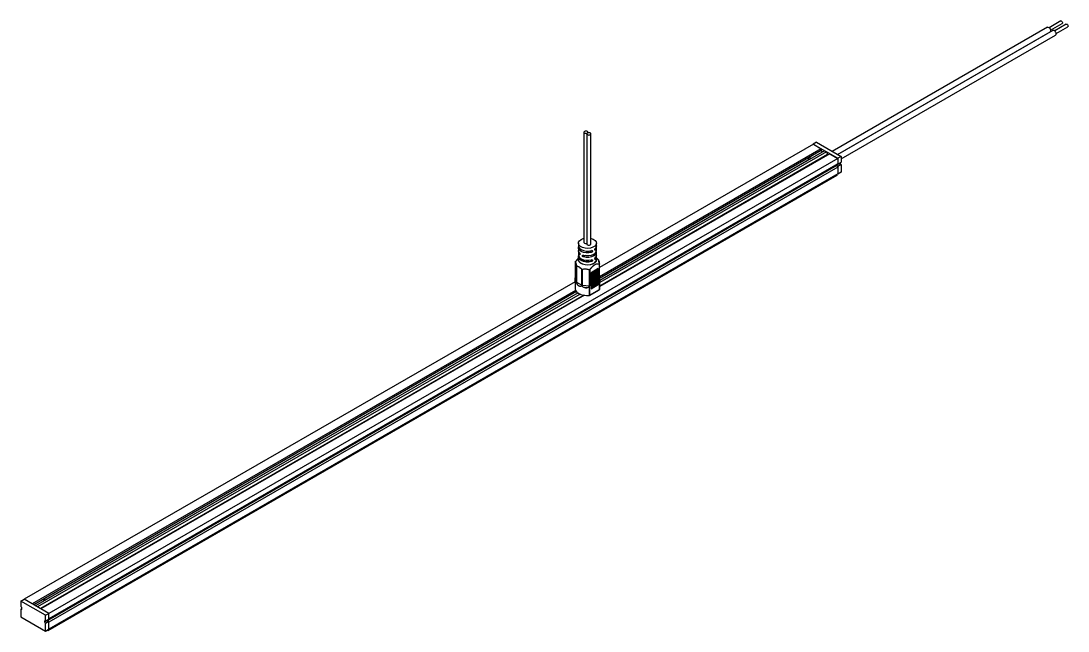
# Model space of a CAD drawing. Header units: millimetres. Extents: x 978 to 1917, y -47 to 489.
# Drawn here: x 978.4 to 1211.1, y 353.3 to 489 of the extents above; entities that cross this region are included whole.
import ezdxf

# ---------------------------------------------------------------- set-up
doc = ezdxf.new("R2010")
doc.units = ezdxf.units.MM
doc.layers.get('0').update_dxf_attribs({"color": 8, "lineweight": 30})

msp = doc.modelspace()

# ---------------------------------------------------------------- linework, layer by layer
at = {"color": 7, "linetype": 'Continuous', "lineweight": 25}
for p, q in [((1209.483, 489.004), (1206.907, 487.517)), ((1206.517, 487.61), (1158.7, 460.005)), ((1159.9, 459.312), (1207.117, 486.57)), ((1207.754, 486.895), (1159.937, 459.291)), ((1207.232, 486.954), (1209.808, 488.441)), ((1210.72, 488.29), (1208.144, 486.803)), ((1208.469, 486.24), (1211.045, 487.727)), ((1160.678, 458.333), (1208.354, 485.856)), ((1103.534, 464.272), (1103.534, 439.775)), ((1104.18, 463.899), (1104.18, 439.403)), ((1104.199, 464.043), (1104.234, 464.023)), ((1104.199, 464.043), (1104.199, 463.974)), ((1104.415, 464.127), (1104.38, 464.148)), ((1104.434, 464.133), (1104.434, 464.272)), ((1105.08, 439.403), (1105.08, 463.899)), ((1154.509, 461.588), (1107.01, 434.167)), ((1155.198, 462.027), (1154.491, 461.618)), ((1154.491, 461.618), (1159.971, 458.455)), ((1154.491, 461.578), (1154.491, 461.618)), ((1154.509, 461.588), (1156.276, 460.567)), ((1155.198, 462.027), (1160.678, 458.863)), ((1159.953, 458.445), (984.609, 357.22)), ((1156.276, 460.567), (1107.01, 432.126)), ((1156.276, 460.2), (1107.01, 431.759)), ((1157.019, 460.139), (1107.051, 431.293)), ((1157.443, 459.894), (1107.057, 430.806)), ((1158.186, 459.465), (1107.057, 429.949)), ((1157.673, 459.271), (1107.057, 430.051)), ((1153.287, 458.474), (1153.495, 458.115)), ((1153.43, 458.557), (1153.43, 458.227)), ((1154.031, 458.414), (1153.607, 458.659)), ((1156.577, 459.884), (1156.153, 460.128)), ((1156.276, 460.567), (1156.276, 460.2)), ((1157.019, 460.139), (1157.443, 459.894)), ((1157.443, 459.894), (1157.673, 459.271)), ((1157.744, 459.21), (1157.655, 459.261)), ((1158.186, 459.465), (1159.953, 458.445)), ((1159.953, 458.445), (1159.953, 457.261)), ((1160.678, 458.863), (1159.971, 458.455)), ((1159.971, 458.455), (1159.971, 457.189)), ((1160.678, 458.863), (1160.678, 457.597)), ((1159.741, 456.854), (984.406, 355.635)), ((1159.953, 457.261), (984.609, 356.036)), ((1159.953, 456.526), (984.609, 355.301)), ((1153.495, 458.115), (1153.499, 458.107)), ((1154.763, 457.592), (1154.808, 457.515)), ((1155.198, 457.74), (1155.11, 457.791)), ((1159.741, 456.995), (1160.448, 457.403)), ((1159.741, 457.118), (1159.742, 457.139)), ((1159.741, 457.138), (1159.741, 456.854)), ((1159.741, 457.118), (1159.741, 456.995)), ((1159.741, 456.854), (1159.953, 456.526)), ((1159.899, 457.229), (1159.918, 457.22)), ((1159.971, 457.189), (1159.918, 457.22)), ((1160.625, 457.097), (1159.918, 456.689)), ((1159.918, 456.689), (1159.971, 456.658)), ((1159.953, 456.526), (1159.953, 454.974)), ((1159.971, 457.189), (1160.678, 457.597)), ((1160.678, 457.067), (1159.971, 456.658)), ((1159.971, 456.658), (1159.971, 454.944)), ((1160.448, 457.403), (1160.448, 457.465)), ((1160.678, 457.067), (1160.625, 457.097)), ((1160.678, 457.067), (1160.678, 455.352)), ((1159.741, 454.607), (984.379, 353.372)), ((1159.953, 454.974), (984.609, 353.75)), ((1159.741, 454.852), (1159.741, 454.607)), ((1159.971, 454.944), (1159.936, 454.964)), ((1160.678, 455.352), (1159.971, 454.944)), ((1102.307, 439.589), (1102.307, 438.977)), ((1102.307, 438.568), (1102.307, 437.956)), ((1102.307, 437.548), (1102.307, 436.935)), ((1106.307, 438.977), (1106.307, 439.589)), ((1106.307, 437.956), (1106.307, 438.568)), ((1106.307, 436.935), (1106.307, 437.548)), ((1101.604, 435.413), (1101.604, 431.895)), ((1101.605, 435.405), (1101.605, 431.887)), ((1102.307, 436.527), (1102.307, 435.944)), ((1105.208, 435.496), (1105.04, 435.594)), ((1105.269, 435.87), (1105.431, 435.776)), ((1106.307, 435.944), (1106.307, 436.527)), ((1106.432, 436.192), (1106.307, 436.291)), ((1106.738, 435.913), (1106.741, 435.912)), ((1101.845, 430.948), (1101.845, 434.461)), ((1101.874, 434.429), (1101.874, 430.916)), ((1103.048, 430.238), (1103.048, 433.751)), ((1103.104, 433.734), (1103.104, 430.221)), ((1104.73, 430.083), (1104.73, 433.601)), ((1104.815, 433.617), (1104.815, 430.099)), ((1106.693, 433.922), (1105.102, 433.004)), ((1106.693, 433.759), (1105.102, 432.841)), ((1106.693, 433.596), (1105.102, 432.677)), ((1106.693, 433.432), (1105.102, 432.514)), ((1106.693, 433.269), (1105.102, 432.351)), ((1106.693, 433.106), (1105.102, 432.187)), ((1105.102, 433.004), (1105.102, 432.885)), ((1106.693, 432.942), (1105.102, 432.024)), ((1105.102, 432.841), (1105.102, 432.722)), ((1105.127, 432.887), (1106.718, 433.806)), ((1105.127, 432.724), (1106.718, 433.642)), ((1105.127, 432.561), (1106.718, 433.479)), ((1105.127, 432.397), (1106.718, 433.316)), ((1105.127, 432.234), (1106.718, 433.153)), ((1105.127, 432.071), (1106.718, 432.989)), ((1105.127, 431.907), (1106.718, 432.826)), ((1106.98, 431.349), (1106.98, 434.867)), ((1107.01, 431.39), (1107.01, 434.908)), ((1101.557, 431.019), (979.164, 360.363)), ((1101.557, 431.251), (1101.557, 429.546)), ((1101.605, 431.887), (1101.845, 430.948)), ((1101.874, 430.916), (1103.048, 430.238)), ((1106.693, 432.779), (1105.102, 431.861)), ((1105.102, 432.677), (1105.102, 432.559)), ((1106.693, 432.616), (1105.102, 431.697)), ((1105.102, 432.514), (1105.102, 432.395)), ((1106.693, 432.453), (1105.102, 431.534)), ((1105.102, 432.351), (1105.102, 432.232)), ((1106.693, 432.289), (1105.102, 431.371)), ((1105.102, 432.187), (1105.102, 432.069)), ((1106.693, 432.126), (1105.102, 431.207)), ((1105.102, 432.024), (1105.102, 431.905)), ((1106.693, 431.963), (1105.102, 431.044)), ((1105.102, 431.861), (1105.102, 431.742)), ((1106.693, 431.799), (1105.102, 430.881)), ((1105.102, 431.697), (1105.102, 431.579)), ((1106.693, 431.636), (1105.102, 430.718)), ((1105.102, 431.534), (1105.102, 431.416)), ((1106.693, 431.473), (1105.102, 430.554)), ((1105.102, 431.371), (1105.102, 431.252)), ((1106.693, 431.309), (1105.102, 430.391)), ((1105.102, 431.207), (1105.102, 431.089)), ((1106.693, 431.146), (1105.102, 430.228)), ((1105.102, 431.044), (1105.102, 430.926)), ((1106.693, 430.983), (1105.102, 430.064)), ((1105.102, 430.881), (1105.102, 430.762)), ((1106.693, 430.819), (1105.102, 429.901)), ((1105.102, 430.718), (1105.102, 430.599)), ((1106.693, 430.656), (1105.102, 429.738)), ((1105.102, 430.554), (1105.102, 430.436)), ((1106.693, 430.493), (1105.102, 429.574)), ((1105.127, 431.744), (1106.718, 432.663)), ((1105.127, 431.581), (1106.718, 432.499)), ((1105.127, 431.418), (1106.718, 432.336)), ((1105.127, 431.254), (1106.718, 432.173)), ((1105.127, 431.091), (1106.718, 432.009)), ((1105.127, 430.928), (1106.718, 431.846)), ((1105.127, 430.764), (1106.718, 431.683)), ((1105.127, 430.601), (1106.718, 431.519)), ((1105.127, 430.438), (1106.718, 431.356)), ((1105.127, 430.274), (1106.718, 431.193)), ((1105.127, 430.111), (1106.718, 431.03)), ((1105.127, 429.948), (1106.718, 430.866)), ((1105.127, 429.784), (1106.718, 430.703)), ((1105.127, 429.621), (1106.718, 430.54)), ((1106.993, 429.259), (1106.993, 431.21)), ((1107.021, 431.241), (1107.021, 429.291)), ((1107.057, 429.546), (1107.057, 431.251)), ((1101.691, 429.056), (980.932, 359.343)), ((1101.881, 428.798), (981.25, 359.159)), ((1102.226, 428.508), (981.674, 358.914)), ((1102.657, 428.267), (982.098, 358.669)), ((1103.104, 430.221), (1104.73, 430.083)), ((1104.748, 427.979), (1104.748, 429.929)), ((1104.782, 427.949), (1106.973, 429.214)), ((1104.802, 429.945), (1104.802, 427.995)), ((1104.802, 427.995), (1106.993, 429.259)), ((1105.102, 430.391), (1105.102, 430.272)), ((1105.102, 430.228), (1105.102, 430.109)), ((1105.102, 430.064), (1105.102, 429.946)), ((1105.102, 429.901), (1105.102, 429.782)), ((1105.102, 429.738), (1105.102, 429.619)), ((1105.102, 429.574), (1105.102, 429.456)), ((1105.127, 429.458), (1106.718, 430.376)), ((1107.021, 429.291), (1107.057, 429.546)), ((1103.54, 428.021), (982.752, 358.292)), ((1103.649, 427.982), (982.841, 358.241)), ((978.421, 359.976), (979.128, 360.384)), ((983.901, 356.812), (978.421, 359.976)), ((978.421, 359.976), (978.421, 358.71)), ((978.474, 358.679), (978.421, 358.71)), ((978.651, 358.251), (978.651, 358.373)), ((984.609, 357.22), (979.128, 360.384)), ((983.336, 360.363), (983.76, 360.118)), ((983.532, 360.476), (983.728, 360.137)), ((983.582, 360.505), (983.789, 360.146)), ((983.789, 360.146), (983.794, 360.138)), ((984.838, 359.496), (984.927, 359.445)), ((985.008, 359.594), (985.052, 359.517)), ((985.058, 359.623), (985.102, 359.546)), ((978.421, 358.179), (978.651, 358.312)), ((978.421, 358.179), (978.421, 356.465)), ((978.421, 358.179), (978.474, 358.149)), ((978.421, 356.465), (983.901, 353.301)), ((983.901, 356.812), (984.609, 357.22)), ((983.901, 355.546), (983.901, 356.812)), ((984.609, 355.955), (984.609, 357.22)), ((983.672, 355.352), (984.379, 355.761)), ((983.672, 355.475), (983.672, 355.352)), ((983.901, 355.546), (983.848, 355.577)), ((984.555, 355.454), (983.848, 355.046)), ((983.848, 355.046), (983.901, 355.016)), ((983.901, 355.546), (984.609, 355.955)), ((984.609, 355.424), (983.901, 355.016)), ((983.901, 353.301), (983.901, 355.016)), ((983.901, 353.301), (984.609, 353.709)), ((984.379, 355.761), (984.379, 355.822)), ((984.609, 355.424), (984.555, 355.454)), ((984.609, 353.709), (984.609, 355.424)), ((984.379, 353.372), (984.202, 353.474)), ((984.379, 353.576), (984.379, 353.372))]:
    msp.add_line(p, q, dxfattribs=at)
at = {"color": 8, "linetype": 'Continuous', "lineweight": 25}
for p, q in [((1153.495, 458.115), (1107.051, 431.303)), ((1159.918, 457.22), (1159.741, 457.118)), ((1105.208, 437.538), (1104.681, 437.842)), ((1105.431, 437.817), (1105.208, 437.946)), ((1105.961, 438.124), (1106.092, 438.048)), ((1102.522, 437.027), (1102.653, 437.103)), ((1103.406, 436.925), (1103.183, 436.797)), ((1103.933, 436.822), (1103.405, 436.517)), ((1105.961, 436.082), (1106.092, 436.007)), ((1102.218, 428.513), (983.789, 360.146)), ((978.474, 358.149), (978.651, 358.251)), ((983.848, 355.577), (983.672, 355.475))]:
    msp.add_line(p, q, dxfattribs=at)
at = {"color": 7, "linetype": 'Continuous', "lineweight": 25, "flags": 128}
for points in [[(1209.483, 489.004), (1209.557, 489.019), (1209.645, 488.988), (1209.733, 488.917), (1209.808, 488.817), (1209.858, 488.702), (1209.875, 488.59), (1209.858, 488.499), (1209.808, 488.441), (1209.808, 488.441)], [(1206.517, 487.61), (1206.654, 487.636), (1206.817, 487.58), (1206.979, 487.449), (1207.117, 487.263), (1207.209, 487.051), (1207.241, 486.845), (1207.209, 486.676), (1207.117, 486.57), (1207.117, 486.57)], [(1208.479, 486.131), (1208.446, 486.337), (1208.354, 486.549), (1208.217, 486.735), (1208.054, 486.866), (1207.892, 486.922), (1207.754, 486.895)], [(1210.72, 488.29), (1210.795, 488.304), (1210.883, 488.274), (1210.971, 488.203), (1211.045, 488.102), (1211.095, 487.987), (1211.112, 487.876), (1211.095, 487.784), (1211.045, 487.727), (1211.045, 487.727)], [(1208.354, 485.856), (1208.354, 485.856), (1208.446, 485.962), (1208.479, 486.131)], [(1104.38, 464.148), (1104.432, 464.248), (1104.412, 464.353), (1104.321, 464.444), (1104.175, 464.507), (1103.998, 464.531), (1103.818, 464.513), (1103.666, 464.455), (1103.566, 464.367), (1103.534, 464.264), (1103.577, 464.161), (1103.686, 464.077), (1103.843, 464.025), (1104.024, 464.013), (1104.199, 464.043)], [(1104.234, 464.023), (1104.181, 463.922), (1104.202, 463.818), (1104.293, 463.726), (1104.439, 463.664), (1104.616, 463.639), (1104.796, 463.657), (1104.948, 463.715), (1105.048, 463.803), (1105.079, 463.907), (1105.037, 464.009), (1104.928, 464.093), (1104.77, 464.146), (1104.589, 464.158), (1104.415, 464.127)], [(1105.08, 440.654), (1105.107, 440.647), (1105.612, 440.464), (1106, 440.203), (1106.239, 439.888), (1106.306, 439.546), (1106.195, 439.208), (1105.916, 438.903), (1105.495, 438.66), (1104.968, 438.499), (1104.382, 438.435), (1103.789, 438.474), (1103.243, 438.611), (1102.791, 438.836), (1102.474, 439.127), (1102.32, 439.46), (1102.342, 439.804), (1102.539, 440.128), (1102.893, 440.405), (1102.893, 440.405)], [(1102.893, 440.405), (1103.372, 440.61), (1103.534, 440.654)], [(1102.307, 438.977), (1102.332, 438.794), (1102.526, 438.451), (1102.893, 438.16), (1103.397, 437.948), (1103.99, 437.837), (1104.614, 437.836), (1105.208, 437.946)], [(1102.522, 437.435), (1102.331, 437.778), (1102.307, 437.956)], [(1105.208, 437.538), (1104.614, 437.427), (1103.99, 437.428), (1103.397, 437.54), (1102.893, 437.752), (1102.526, 438.043), (1102.332, 438.386), (1102.331, 438.746), (1102.338, 438.772)], [(1103.405, 436.925), (1104, 436.815), (1104.623, 436.816), (1105.217, 436.928), (1105.721, 437.139), (1106.088, 437.431), (1106.282, 437.773), (1106.307, 437.956)], [(1106.275, 437.752), (1106.283, 437.725), (1106.282, 437.365), (1106.088, 437.023), (1105.721, 436.731), (1105.217, 436.519), (1104.623, 436.408), (1104, 436.407), (1103.405, 436.517)], [(1103.534, 439.775), (1103.534, 439.768), (1103.577, 439.665), (1103.686, 439.581), (1103.843, 439.529), (1104.024, 439.517), (1104.18, 439.541)], [(1104.18, 439.403), (1104.202, 439.321), (1104.293, 439.23), (1104.439, 439.167), (1104.616, 439.143), (1104.796, 439.161), (1104.948, 439.219), (1105.048, 439.307), (1105.08, 439.403)], [(1106.307, 438.977), (1106.283, 438.799), (1106.092, 438.456)], [(1106.307, 436.068), (1106.329, 435.848), (1106.217, 435.506), (1105.935, 435.198), (1105.508, 434.952), (1104.975, 434.789), (1104.383, 434.725), (1103.783, 434.764), (1103.231, 434.903), (1102.773, 435.13), (1102.453, 435.425), (1102.296, 435.761), (1102.307, 436.068)], [(1102.307, 436.935), (1102.332, 436.753), (1102.526, 436.41), (1102.893, 436.119), (1103.397, 435.907), (1103.99, 435.795), (1104.614, 435.794), (1105.208, 435.905)], [(1102.307, 435.944), (1102.32, 435.815), (1102.474, 435.482), (1102.791, 435.191), (1103.243, 434.966), (1103.789, 434.829), (1104.382, 434.79), (1104.968, 434.854), (1105.495, 435.015), (1105.916, 435.258), (1106.195, 435.563), (1106.306, 435.901), (1106.307, 435.944)], [(1105.208, 435.496), (1104.614, 435.386), (1103.99, 435.387), (1103.397, 435.499), (1102.893, 435.711), (1102.526, 436.002), (1102.332, 436.344), (1102.331, 436.704), (1102.338, 436.731)], [(1102.549, 436.384), (1102.561, 436.344), (1102.735, 436.051), (1103.052, 435.802), (1103.483, 435.619), (1103.989, 435.519), (1104.524, 435.51), (1105.04, 435.594)], [(1105.924, 436.104), (1106.069, 436.401), (1106.082, 436.527)], [(1106.307, 436.935), (1106.283, 436.758), (1106.092, 436.415)], [(1105.102, 433.004), (1105.118, 432.987), (1105.131, 432.966), (1105.139, 432.943), (1105.142, 432.922), (1105.139, 432.904), (1105.131, 432.891), (1105.118, 432.884), (1105.102, 432.885)], [(1105.102, 432.841), (1105.118, 432.823), (1105.131, 432.802), (1105.139, 432.78), (1105.142, 432.758), (1105.139, 432.74), (1105.131, 432.727), (1105.118, 432.721), (1105.102, 432.722)], [(1106.693, 433.922), (1106.709, 433.905), (1106.722, 433.884), (1106.73, 433.862), (1106.733, 433.84), (1106.73, 433.822), (1106.722, 433.809), (1106.718, 433.806)], [(1106.693, 433.759), (1106.709, 433.742), (1106.722, 433.721), (1106.73, 433.698), (1106.733, 433.677), (1106.73, 433.659), (1106.722, 433.646), (1106.718, 433.642)], [(1106.693, 433.596), (1106.709, 433.578), (1106.722, 433.557), (1106.73, 433.535), (1106.733, 433.514), (1106.73, 433.495), (1106.722, 433.482), (1106.718, 433.479)], [(1106.693, 433.432), (1106.709, 433.415), (1106.722, 433.394), (1106.73, 433.372), (1106.733, 433.35), (1106.73, 433.332), (1106.722, 433.319), (1106.718, 433.316)], [(1106.693, 433.269), (1106.709, 433.252), (1106.722, 433.231), (1106.73, 433.208), (1106.733, 433.187), (1106.73, 433.169), (1106.722, 433.156), (1106.718, 433.153)], [(1106.693, 433.106), (1106.709, 433.088), (1106.722, 433.067), (1106.73, 433.045), (1106.733, 433.024), (1106.73, 433.005), (1106.722, 432.993), (1106.718, 432.989)], [(1106.693, 432.942), (1106.709, 432.925), (1106.722, 432.904), (1106.73, 432.882), (1106.733, 432.86), (1106.73, 432.842), (1106.722, 432.829), (1106.718, 432.826)], [(1105.102, 432.677), (1105.118, 432.66), (1105.131, 432.639), (1105.139, 432.616), (1105.142, 432.595), (1105.139, 432.577), (1105.131, 432.564), (1105.118, 432.558), (1105.102, 432.559)], [(1105.102, 432.514), (1105.118, 432.497), (1105.131, 432.476), (1105.139, 432.453), (1105.142, 432.432), (1105.139, 432.414), (1105.131, 432.401), (1105.118, 432.394), (1105.102, 432.395)], [(1105.102, 432.351), (1105.118, 432.333), (1105.131, 432.312), (1105.139, 432.29), (1105.142, 432.268), (1105.139, 432.25), (1105.131, 432.237), (1105.118, 432.231), (1105.102, 432.232)], [(1105.102, 432.187), (1105.118, 432.17), (1105.131, 432.149), (1105.139, 432.127), (1105.142, 432.105), (1105.139, 432.087), (1105.131, 432.074), (1105.118, 432.068), (1105.102, 432.069)], [(1105.102, 432.024), (1105.118, 432.007), (1105.131, 431.986), (1105.139, 431.963), (1105.142, 431.942), (1105.139, 431.924), (1105.131, 431.911), (1105.118, 431.904), (1105.102, 431.905)], [(1105.102, 431.861), (1105.118, 431.843), (1105.131, 431.822), (1105.139, 431.8), (1105.142, 431.779), (1105.139, 431.76), (1105.131, 431.747), (1105.118, 431.741), (1105.102, 431.742)], [(1105.102, 431.697), (1105.118, 431.68), (1105.131, 431.659), (1105.139, 431.637), (1105.142, 431.615), (1105.139, 431.597), (1105.131, 431.584), (1105.118, 431.578), (1105.102, 431.579)], [(1105.102, 431.534), (1105.118, 431.517), (1105.131, 431.496), (1105.139, 431.473), (1105.142, 431.452), (1105.139, 431.434), (1105.131, 431.421), (1105.118, 431.415), (1105.102, 431.416)], [(1105.102, 431.371), (1105.118, 431.353), (1105.131, 431.332), (1105.139, 431.31), (1105.142, 431.289), (1105.139, 431.27), (1105.131, 431.258), (1105.118, 431.251), (1105.102, 431.252)], [(1105.102, 431.207), (1105.118, 431.19), (1105.131, 431.169), (1105.139, 431.147), (1105.142, 431.125), (1105.139, 431.107), (1105.131, 431.094), (1105.118, 431.088), (1105.102, 431.089)], [(1105.102, 431.044), (1105.118, 431.027), (1105.131, 431.006), (1105.139, 430.983), (1105.142, 430.962), (1105.139, 430.944), (1105.131, 430.931), (1105.118, 430.925), (1105.102, 430.926)], [(1105.102, 430.881), (1105.118, 430.864), (1105.131, 430.843), (1105.139, 430.82), (1105.142, 430.799), (1105.139, 430.781), (1105.131, 430.768), (1105.118, 430.761), (1105.102, 430.762)], [(1105.102, 430.718), (1105.118, 430.7), (1105.131, 430.679), (1105.139, 430.657), (1105.142, 430.635), (1105.139, 430.617), (1105.131, 430.604), (1105.118, 430.598), (1105.102, 430.599)], [(1105.102, 430.554), (1105.118, 430.537), (1105.131, 430.516), (1105.139, 430.493), (1105.142, 430.472), (1105.139, 430.454), (1105.131, 430.441), (1105.118, 430.435), (1105.102, 430.436)], [(1106.693, 432.779), (1106.709, 432.762), (1106.722, 432.741), (1106.73, 432.718), (1106.733, 432.697), (1106.73, 432.679), (1106.722, 432.666), (1106.718, 432.663)], [(1106.693, 432.616), (1106.709, 432.599), (1106.722, 432.578), (1106.73, 432.555), (1106.733, 432.534), (1106.73, 432.516), (1106.722, 432.503), (1106.718, 432.499)], [(1106.693, 432.453), (1106.709, 432.435), (1106.722, 432.414), (1106.73, 432.392), (1106.733, 432.37), (1106.73, 432.352), (1106.722, 432.339), (1106.718, 432.336)], [(1106.693, 432.289), (1106.709, 432.272), (1106.722, 432.251), (1106.73, 432.228), (1106.733, 432.207), (1106.73, 432.189), (1106.722, 432.176), (1106.718, 432.173)], [(1106.693, 432.126), (1106.709, 432.109), (1106.722, 432.088), (1106.73, 432.065), (1106.733, 432.044), (1106.73, 432.026), (1106.722, 432.013), (1106.718, 432.009)], [(1106.693, 431.963), (1106.709, 431.945), (1106.722, 431.924), (1106.73, 431.902), (1106.733, 431.88), (1106.73, 431.862), (1106.722, 431.849), (1106.718, 431.846)], [(1106.693, 431.799), (1106.709, 431.782), (1106.722, 431.761), (1106.73, 431.739), (1106.733, 431.717), (1106.73, 431.699), (1106.722, 431.686), (1106.718, 431.683)], [(1106.693, 431.636), (1106.709, 431.619), (1106.722, 431.598), (1106.73, 431.575), (1106.733, 431.554), (1106.73, 431.536), (1106.722, 431.523), (1106.718, 431.519)], [(1106.693, 431.473), (1106.709, 431.455), (1106.722, 431.434), (1106.73, 431.412), (1106.733, 431.391), (1106.73, 431.372), (1106.722, 431.359), (1106.718, 431.356)], [(1106.693, 431.309), (1106.709, 431.292), (1106.722, 431.271), (1106.73, 431.249), (1106.733, 431.227), (1106.73, 431.209), (1106.722, 431.196), (1106.718, 431.193)], [(1106.693, 431.146), (1106.709, 431.129), (1106.722, 431.108), (1106.73, 431.085), (1106.733, 431.064), (1106.73, 431.046), (1106.722, 431.033), (1106.718, 431.03)], [(1106.693, 430.983), (1106.709, 430.965), (1106.722, 430.944), (1106.73, 430.922), (1106.733, 430.901), (1106.73, 430.882), (1106.722, 430.87), (1106.718, 430.866)], [(1106.693, 430.819), (1106.709, 430.802), (1106.722, 430.781), (1106.73, 430.759), (1106.733, 430.737), (1106.73, 430.719), (1106.722, 430.706), (1106.718, 430.703)], [(1106.693, 430.656), (1106.709, 430.639), (1106.722, 430.618), (1106.73, 430.595), (1106.733, 430.574), (1106.73, 430.556), (1106.722, 430.543), (1106.718, 430.54)], [(1106.693, 430.493), (1106.709, 430.476), (1106.722, 430.455), (1106.73, 430.432), (1106.733, 430.411), (1106.73, 430.393), (1106.722, 430.38), (1106.718, 430.376)], [(1101.557, 429.546), (1101.565, 429.426), (1101.69, 429.058), (1101.961, 428.717), (1102.362, 428.423), (1102.872, 428.191), (1103.462, 428.035), (1104.099, 427.963), (1104.748, 427.979)], [(1105.102, 430.391), (1105.118, 430.374), (1105.131, 430.353), (1105.139, 430.33), (1105.142, 430.309), (1105.139, 430.291), (1105.131, 430.278), (1105.118, 430.271), (1105.102, 430.272)], [(1105.102, 430.228), (1105.118, 430.21), (1105.131, 430.189), (1105.139, 430.167), (1105.142, 430.145), (1105.139, 430.127), (1105.131, 430.114), (1105.118, 430.108), (1105.102, 430.109)], [(1105.102, 430.064), (1105.118, 430.047), (1105.131, 430.026), (1105.139, 430.004), (1105.142, 429.982), (1105.139, 429.964), (1105.131, 429.951), (1105.118, 429.945), (1105.102, 429.946)], [(1105.102, 429.901), (1105.118, 429.884), (1105.131, 429.863), (1105.139, 429.84), (1105.142, 429.819), (1105.139, 429.801), (1105.131, 429.788), (1105.118, 429.781), (1105.102, 429.782)], [(1105.102, 429.738), (1105.118, 429.72), (1105.131, 429.699), (1105.139, 429.677), (1105.142, 429.656), (1105.139, 429.637), (1105.131, 429.624), (1105.118, 429.618), (1105.102, 429.619)], [(1105.102, 429.574), (1105.118, 429.557), (1105.131, 429.536), (1105.139, 429.514), (1105.142, 429.492), (1105.139, 429.474), (1105.131, 429.461), (1105.118, 429.455), (1105.102, 429.456)], [(1107.021, 429.291), (1107.019, 429.275), (1107.019, 429.273)]]:
    msp.add_lwpolyline(points, dxfattribs=at)
at = {"color": 8, "linetype": 'Continuous', "lineweight": 25, "flags": 128}
for points in [[(1101.605, 435.405), (1101.604, 435.412), (1101.604, 435.413)], [(1101.592, 431.757), (1101.592, 431.752), (1101.594, 431.746)], [(1101.605, 431.887), (1101.604, 431.893), (1101.604, 431.895)]]:
    msp.add_lwpolyline(points, dxfattribs=at)
at = {"color": 7, "linetype": 'Continuous', "lineweight": 25}
for centre, radius, start, end in [((1160.125, 457.013), 0.384, 182.60552, 237.39448), ((1160.832, 457.421), 0.384, 182.60552, 237.39448), ((1103.036, 437.543), 0.728, 163.3223, 225.05263), ((1105.578, 438.563), 0.728, 314.94811, 16.67723), ((1101.704, 435.413), 0.1, 144.09172, 180), ((1101.703, 435.409), 0.0982, 139.73261, 182.6669), ((1101.627, 435.468), 0.00498, 68.24606, 132.9707), ((1105.578, 436.522), 0.728, 314.94811, 16.67723), ((1106.676, 435.845), 0.0923, 29.01055, 47.88831), ((1106.67, 435.841), 0.1, 29.00544, 44.64649), ((1101.904, 434.449), 0.0598, 118.26019, 168.51932), ((1101.898, 434.479), 0.0559, 198.47543, 243.65371), ((1101.999, 434.462), 0.13, 162.02509, 194.72258), ((1103.223, 433.671), 0.193, 136.26037, 155.55652), ((1103.113, 433.871), 0.137, 241.48507, 266.13262), ((1103.374, 433.849), 0.293, 188.82074, 203.03943), ((1103.835, 434.013), 0.986, 335.31698, 339.452), ((1104.746, 433.75), 0.15, 263.99618, 297.62298), ((1104.502, 433.307), 0.441, 44.63344, 54.53735), ((1106.872, 434.916), 0.119, 335.55227, 17.70965), ((1106.91, 434.908), 0.1, 0, 9.49707), ((1101.631, 431.077), 0.064, 143.13788, 178.32447), ((1101.691, 431.741), 0.1, 170.81606, 175.56134), ((1101.703, 430.885), 0.0864, 150.80833, 180.98889), ((1101.897, 430.889), 0.0596, 200.03178, 242.08667), ((1101.911, 430.879), 0.0704, 188.76154, 210.84795), ((1101.898, 430.966), 0.0559, 198.47543, 243.65371), ((1101.882, 430.901), 0.0659, 241.2666, 258.85508), ((1106.958, 431.262), 0.0632, 304.16697, 9.24231), ((1106.968, 431.26), 0.0566, 296.53228, 340.32669), ((1106.942, 431.254), 0.0803, 350.95726, 13.13974), ((1106.97, 431.346), 0.0772, 0.69218, 33.43618), ((1102.365, 430.148), 0.121, 152.4097, 173.06121), ((1102.622, 430.034), 0.136, 165.08108, 184.85583), ((1103.136, 430.252), 0.131, 226.68018, 240.54091), ((1103.117, 430.297), 0.157, 243.15492, 264.46855), ((1103.113, 430.358), 0.137, 241.48507, 266.13262), ((1103.072, 430.312), 0.174, 269.76293, 279.82101), ((1104.49, 429.552), 0.761, 168.40844, 171.87861), ((1104.674, 429.711), 0.604, 183.19957, 187.62598), ((1104.756, 430.113), 0.175, 257.3667, 285.60331), ((1104.817, 430.12), 0.203, 240.64596, 250.10236), ((1104.746, 430.232), 0.15, 263.99618, 297.62298), ((1104.737, 430.065), 0.136, 274.37298, 298.55848), ((1106.923, 429.3), 0.1, 299.99731, 344.28645), ((1106.968, 429.31), 0.0566, 296.53228, 340.32669), ((1104.68, 427.967), 0.0689, 332.82066, 9.29934), ((1104.732, 428.035), 0.1, 275.35642, 299.99731), ((1104.737, 428.114), 0.136, 274.37298, 298.55848), ((978.267, 358.356), 0.384, 2.60552, 57.39448), ((978.543, 358.233), 0.109, 230.79678, 9.21397), ((983.779, 355.492), 0.109, 50.79678, 189.21397), ((984.055, 355.37), 0.384, 182.60552, 237.39448), ((984.763, 355.778), 0.384, 182.60552, 237.39448)]:
    msp.add_arc(centre, radius, start, end, dxfattribs=at)
at = {"color": 8, "linetype": 'Continuous', "lineweight": 25}
for centre, radius, start, end in [((1106.959, 434.914), 0.0514, 295.09549, 353.5848), ((1106.969, 434.916), 0.0407, 12.19886, 65.45756), ((1101.595, 431.749), 0.00349, 187.85116, 247.00796), ((1106.959, 431.395), 0.0514, 295.09549, 353.5848), ((1106.945, 429.254), 0.0486, 304.51477, 6.79744), ((1104.754, 427.989), 0.0486, 304.51477, 6.79744)]:
    msp.add_arc(centre, radius, start, end, dxfattribs=at)
at = {"color": 7, "linetype": 'Continuous', "lineweight": 25}
for centre, major_axis, ratio, start_param, end_param in [((1100.735, 431.336), (0.728, 0.908), 0.5244359, 5.5401524, 5.7039806), ((1100.909, 430.656), (0.818, 0.653), 0.6983264, 5.6787458, 5.7746806), ((1100.909, 430.656), (0.867, 0.592), 0.7152158, 5.732989, 5.8289238), ((1107.949, 431.908), (0.812, 0.959), 0.5512834, 2.564587, 2.7284151), ((1107.879, 431.949), (0.728, 0.908), 0.5244359, 2.562388, 2.7262162), ((1102.598, 429.681), (0.29, 0.983), 0.349628, 5.3177191, 5.4136539), ((1102.598, 429.681), (0.333, 0.97), 0.3924731, 5.3350133, 5.4309481), ((1103.776, 429.58), (0.831, 0.838), 0.5589417, 5.6059757, 5.7698039), ((1103.847, 429.54), (0.812, 0.959), 0.5512834, 5.5423514, 5.7061796)]:
    msp.add_ellipse(centre, major_axis=major_axis, ratio=ratio, start_param=start_param, end_param=end_param, dxfattribs=at)
for points, knots in [([(1105.208, 437.946), (1105.235, 437.952), (1105.288, 437.963), (1105.356, 437.95), (1105.404, 437.914), (1105.428, 437.866), (1105.43, 437.831), (1105.431, 437.817)], [0, 0, 0, 0, 0.2237587, 0.447835, 0.6643424, 0.8747173, 1, 1, 1, 1]), ([(1105.431, 437.817), (1105.429, 437.794), (1105.424, 437.747), (1105.389, 437.673), (1105.336, 437.608), (1105.272, 437.561), (1105.228, 437.545), (1105.208, 437.538)], [0, 0, 0, 0, 0.2075283, 0.415029, 0.6233571, 0.8349929, 1, 1, 1, 1]), ([(1105.961, 438.124), (1105.963, 438.147), (1105.966, 438.195), (1105.989, 438.276), (1106.023, 438.353), (1106.059, 438.415), (1106.082, 438.444), (1106.092, 438.456)], [0, 0, 0, 0, 0.2075272, 0.4150267, 0.6233574, 0.8349938, 1, 1, 1, 1]), ([(1106.092, 438.048), (1106.078, 438.035), (1106.051, 438.009), (1106.01, 438.006), (1105.979, 438.032), (1105.963, 438.075), (1105.962, 438.11), (1105.961, 438.124)], [0, 0, 0, 0, 0.2237663, 0.4478351, 0.6643382, 0.8747145, 1, 1, 1, 1]), ([(1101.845, 434.461), (1101.841, 434.488), (1101.801, 434.726), (1101.718, 435.141), (1101.643, 435.316), (1101.605, 435.405)], [0, 0, 0, 0, 0.0590656, 0.5234757, 1, 1, 1, 1]), ([(1102.307, 436.266), (1102.285, 436.248), (1102.033, 436.052), (1101.821, 435.749), (1101.628, 435.473)], [0, 0, 0, 0, 0.088102, 1, 1, 1, 1]), ([(1101.628, 435.473), (1101.666, 435.38), (1101.739, 435.195), (1101.827, 434.772), (1101.871, 434.529), (1101.876, 434.502)], [0, 0, 0, 0, 0.47650354, 0.94118613, 1, 1, 1, 1]), ([(1102.522, 437.435), (1102.535, 437.418), (1102.563, 437.383), (1102.604, 437.307), (1102.635, 437.225), (1102.651, 437.155), (1102.652, 437.117), (1102.653, 437.103)], [0, 0, 0, 0, 0.22376242, 0.44783686, 0.66434025, 0.87471508, 1, 1, 1, 1]), ([(1102.653, 437.103), (1102.651, 437.082), (1102.648, 437.039), (1102.624, 436.999), (1102.591, 436.984), (1102.555, 436.994), (1102.532, 437.017), (1102.522, 437.027)], [0, 0, 0, 0, 0.2075269, 0.4150264, 0.6233563, 0.8349936, 1, 1, 1, 1]), ([(1103.183, 436.797), (1103.185, 436.818), (1103.19, 436.862), (1103.225, 436.909), (1103.278, 436.935), (1103.342, 436.94), (1103.386, 436.93), (1103.405, 436.925)], [0, 0, 0, 0, 0.2075266, 0.4150258, 0.6233569, 0.8349938, 1, 1, 1, 1]), ([(1103.405, 436.517), (1103.379, 436.527), (1103.326, 436.548), (1103.258, 436.608), (1103.21, 436.679), (1103.186, 436.746), (1103.184, 436.783), (1103.183, 436.797)], [0, 0, 0, 0, 0.2237627, 0.4478363, 0.66434, 0.8747172, 1, 1, 1, 1]), ([(1105.04, 435.594), (1105.06, 435.6), (1105.108, 435.616), (1105.177, 435.666), (1105.232, 435.736), (1105.264, 435.808), (1105.267, 435.851), (1105.269, 435.87)], [0, 0, 0, 0, 0.1663103, 0.4003586, 0.6200967, 0.8304898, 1, 1, 1, 1]), ([(1105.208, 435.905), (1105.235, 435.91), (1105.288, 435.922), (1105.356, 435.908), (1105.404, 435.873), (1105.428, 435.825), (1105.43, 435.789), (1105.431, 435.776)], [0, 0, 0, 0, 0.2237577, 0.447835, 0.6643404, 0.8747151, 1, 1, 1, 1]), ([(1105.431, 435.776), (1105.429, 435.753), (1105.424, 435.706), (1105.389, 435.632), (1105.336, 435.567), (1105.272, 435.52), (1105.228, 435.503), (1105.208, 435.496)], [0, 0, 0, 0, 0.2075285, 0.4150294, 0.6233561, 0.834993, 1, 1, 1, 1]), ([(1105.269, 435.87), (1105.269, 435.879), (1105.269, 435.895), (1105.263, 435.908), (1105.261, 435.913)], [0, 0, 0, 0, 0.6013896, 1, 1, 1, 1]), ([(1105.961, 436.082), (1105.963, 436.106), (1105.966, 436.154), (1105.989, 436.235), (1106.023, 436.311), (1106.059, 436.374), (1106.082, 436.402), (1106.092, 436.415)], [0, 0, 0, 0, 0.2075271, 0.4150266, 0.6233587, 0.8349941, 1, 1, 1, 1]), ([(1106.092, 436.007), (1106.078, 435.994), (1106.051, 435.968), (1106.01, 435.965), (1105.979, 435.991), (1105.963, 436.034), (1105.962, 436.069), (1105.961, 436.082)], [0, 0, 0, 0, 0.22376614, 0.44783507, 0.66434006, 0.87471439, 1, 1, 1, 1]), ([(1106.738, 435.913), (1106.675, 435.98), (1106.573, 436.085), (1106.464, 436.153), (1106.423, 436.179)], [0, 0, 0, 0, 0.6247201, 1, 1, 1, 1]), ([(1106.985, 434.953), (1106.948, 435.164), (1106.875, 435.582), (1106.787, 435.825), (1106.743, 435.905), (1106.738, 435.913)], [0, 0, 0, 0, 0.4765048, 0.9411873, 1, 1, 1, 1]), ([(1106.769, 435.85), (1106.773, 435.841), (1106.813, 435.766), (1106.896, 435.532), (1106.971, 435.123), (1107.009, 434.916)], [0, 0, 0, 0, 0.0590644, 0.5234758, 1, 1, 1, 1]), ([(1103.048, 433.751), (1102.985, 433.812), (1102.749, 434.042), (1102.337, 434.325), (1102.017, 434.397), (1101.874, 434.429)], [0, 0, 0, 0, 0.1661696, 0.6272678, 1, 1, 1, 1]), ([(1101.876, 434.502), (1102.022, 434.467), (1102.35, 434.389), (1102.765, 434.103), (1103.013, 433.874), (1103.077, 433.811), (1103.084, 433.804)], [0, 0, 0, 0, 0.3723752, 0.8343117, 0.9816697, 1, 1, 1, 1]), ([(1103.084, 433.804), (1103.353, 433.843), (1103.687, 433.891), (1104.229, 433.828), (1104.518, 433.755), (1104.732, 433.676), (1104.757, 433.667)], [0, 0, 0, 0, 0.4867355, 0.6026524, 0.9521618, 1, 1, 1, 1]), ([(1104.73, 433.601), (1104.705, 433.61), (1104.439, 433.712), (1103.878, 433.851), (1103.366, 433.774), (1103.104, 433.734)], [0, 0, 0, 0, 0.0480989, 0.5125759, 1, 1, 1, 1]), ([(1104.757, 433.667), (1104.923, 433.879), (1105.263, 434.314), (1105.826, 434.794), (1106.261, 434.957), (1106.636, 435.006), (1106.84, 434.975), (1106.985, 434.953)], [0, 0, 0, 0, 0.2400677, 0.492975, 0.6951859, 0.7829622, 1, 1, 1, 1]), ([(1106.98, 434.867), (1106.777, 434.899), (1106.44, 434.953), (1105.842, 434.733), (1105.299, 434.258), (1104.975, 433.828), (1104.815, 433.617)], [0, 0, 0, 0, 0.3058989, 0.5066336, 0.7581317, 1, 1, 1, 1]), ([(1101.567, 431.079), (1101.562, 431.139), (1101.551, 431.276), (1101.569, 431.506), (1101.587, 431.682), (1101.592, 431.746), (1101.593, 431.75)], [0, 0, 0, 0, 0.3311128, 0.7492709, 0.984752, 1, 1, 1, 1]), ([(1101.594, 431.746), (1101.593, 431.742), (1101.589, 431.682), (1101.575, 431.517), (1101.562, 431.302), (1101.574, 431.173), (1101.579, 431.115)], [0, 0, 0, 0, 0.0148103, 0.2459079, 0.6646729, 1, 1, 1, 1]), ([(1101.617, 430.884), (1101.606, 430.912), (1101.584, 430.969), (1101.572, 431.042), (1101.567, 431.079)], [0, 0, 0, 0, 0.4993896, 1, 1, 1, 1]), ([(1101.579, 431.115), (1101.585, 431.08), (1101.597, 431.011), (1101.617, 430.955), (1101.628, 430.928)], [0, 0, 0, 0, 0.5006096, 1, 1, 1, 1]), ([(1101.604, 431.895), (1101.604, 431.884), (1101.604, 431.84), (1101.597, 431.793), (1101.592, 431.757)], [0, 0, 0, 0, 0.2488667, 1, 1, 1, 1]), ([(1101.85, 430.843), (1101.841, 430.816), (1101.819, 430.755), (1101.75, 430.733), (1101.674, 430.776), (1101.634, 430.85), (1101.617, 430.884)], [0, 0, 0, 0, 0.1748509, 0.3979074, 0.7308507, 1, 1, 1, 1]), ([(1101.628, 430.928), (1101.644, 430.895), (1101.681, 430.822), (1101.75, 430.776), (1101.812, 430.79), (1101.832, 430.845), (1101.841, 430.868)], [0, 0, 0, 0, 0.2735274, 0.6088904, 0.8298551, 1, 1, 1, 1]), ([(1102.245, 430.162), (1102.191, 430.211), (1102.067, 430.322), (1101.94, 430.531), (1101.871, 430.725), (1101.855, 430.814), (1101.85, 430.843)], [0, 0, 0, 0, 0.3001036, 0.6790966, 0.8925238, 1, 1, 1, 1]), ([(1101.869, 430.836), (1101.874, 430.809), (1101.89, 430.727), (1101.96, 430.547), (1102.085, 430.354), (1102.205, 430.25), (1102.258, 430.204)], [0, 0, 0, 0, 0.1042688, 0.3143833, 0.6951224, 1, 1, 1, 1]), ([(1107.01, 431.499), (1107.016, 431.477), (1107.031, 431.427), (1107.039, 431.387), (1107.043, 431.364)], [0, 0, 0, 0, 0.42221089, 1, 1, 1, 1]), ([(1107.034, 431.388), (1107.029, 431.416), (1107.023, 431.448), (1107.011, 431.488), (1107.01, 431.494)], [0, 0, 0, 0, 0.8447494, 1, 1, 1, 1]), ([(1107.02, 431.272), (1107.021, 431.271), (1107.025, 431.246), (1107.039, 431.218), (1107.052, 431.267), (1107.04, 431.351), (1107.034, 431.388)], [0, 0, 0, 0, 0.0148023, 0.245778, 0.6643174, 1, 1, 1, 1]), ([(1107.054, 431.241), (1107.055, 431.271), (1107.057, 431.306), (1107.046, 431.354), (1107.045, 431.36)], [0, 0, 0, 0, 0.8706636, 1, 1, 1, 1]), ([(1102.487, 430.023), (1102.445, 430.041), (1102.36, 430.078), (1102.284, 430.134), (1102.245, 430.162)], [0, 0, 0, 0, 0.4993917, 1, 1, 1, 1]), ([(1102.258, 430.204), (1102.295, 430.177), (1102.37, 430.123), (1102.45, 430.087), (1102.491, 430.069)], [0, 0, 0, 0, 0.500608, 1, 1, 1, 1]), ([(1103.071, 430.138), (1103.069, 430.133), (1103.055, 430.1), (1103.008, 430.04), (1102.871, 429.967), (1102.68, 429.96), (1102.54, 430.005), (1102.487, 430.023)], [0, 0, 0, 0, 0.02508616, 0.16718857, 0.35973382, 0.75408001, 1, 1, 1, 1]), ([(1102.491, 430.069), (1102.542, 430.052), (1102.674, 430.007), (1102.855, 430.007), (1102.985, 430.069), (1103.031, 430.122), (1103.044, 430.152), (1103.046, 430.157)], [0, 0, 0, 0, 0.2499589, 0.6469807, 0.8373574, 0.9757432, 1, 1, 1, 1]), ([(1103.737, 429.66), (1103.663, 429.68), (1103.495, 429.724), (1103.288, 429.846), (1103.134, 429.996), (1103.09, 430.095), (1103.071, 430.138)], [0, 0, 0, 0, 0.2691493, 0.6020926, 0.8251491, 1, 1, 1, 1]), ([(1103.102, 430.141), (1103.12, 430.101), (1103.163, 430.011), (1103.313, 429.874), (1103.513, 429.764), (1103.673, 429.723), (1103.745, 429.705)], [0, 0, 0, 0, 0.1701449, 0.3911096, 0.7264726, 1, 1, 1, 1]), ([(1104.075, 429.631), (1104.018, 429.63), (1103.905, 429.629), (1103.793, 429.65), (1103.737, 429.66)], [0, 0, 0, 0, 0.5006104, 1, 1, 1, 1]), ([(1103.745, 429.705), (1103.799, 429.696), (1103.907, 429.677), (1104.016, 429.677), (1104.071, 429.677)], [0, 0, 0, 0, 0.4993904, 1, 1, 1, 1]), ([(1104.071, 429.677), (1104.138, 429.682), (1104.312, 429.696), (1104.528, 429.772), (1104.667, 429.877), (1104.707, 429.929), (1104.717, 429.943)], [0, 0, 0, 0, 0.2744524, 0.7112204, 0.9206533, 1, 1, 1, 1]), ([(1104.748, 429.929), (1104.737, 429.913), (1104.696, 429.856), (1104.553, 429.74), (1104.327, 429.653), (1104.145, 429.637), (1104.075, 429.631)], [0, 0, 0, 0, 0.08146252, 0.29394762, 0.72913489, 1, 1, 1, 1])]:
    msp.add_open_spline(points, degree=3, knots=knots, dxfattribs=at)
at = {"color": 8, "linetype": 'Continuous', "lineweight": 25}
msp.add_open_spline([(1107.056, 431.251), (1107.056, 431.248), (1107.061, 431.201), (1107.044, 431.179), (1107.027, 431.212), (1107.022, 431.24), (1107.021, 431.241)], degree=3, knots=[0, 0, 0, 0, 0.0406972, 0.6404083, 0.9781315, 1, 1, 1, 1], dxfattribs=at)

doc.saveas('drawing.dxf')
